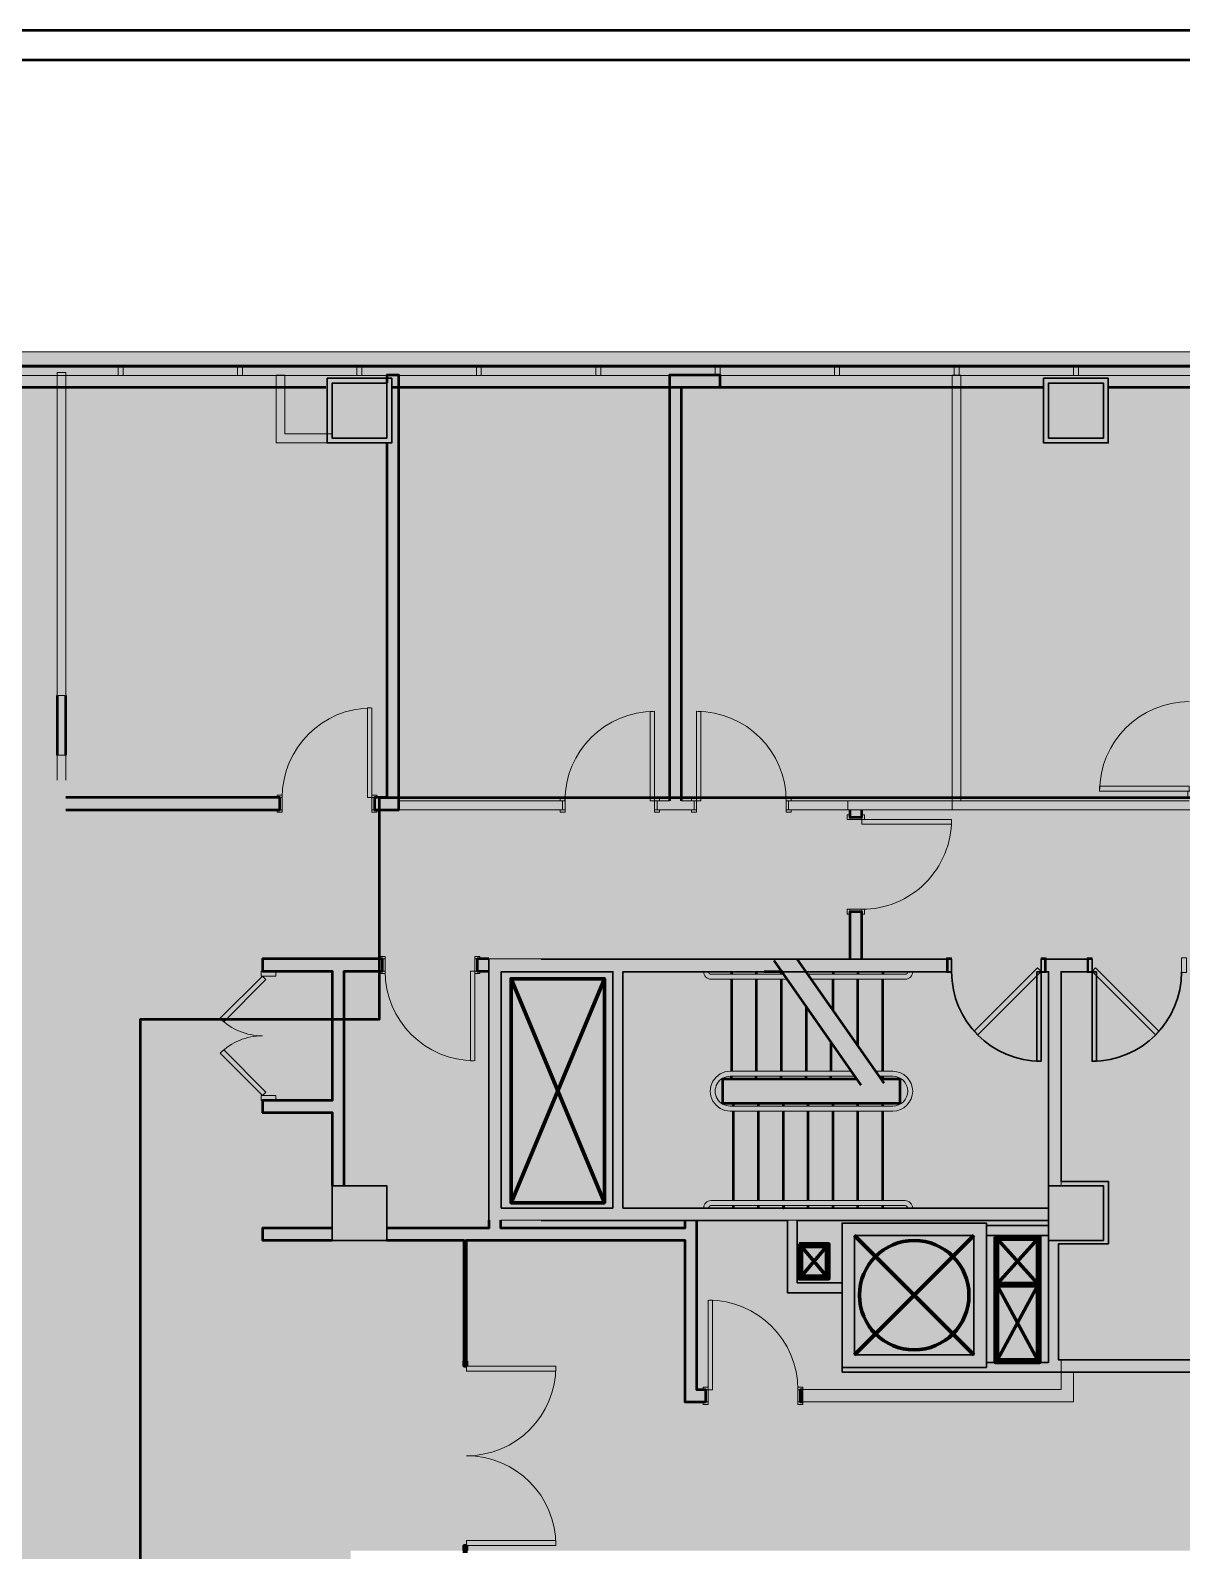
# Model space of a CAD drawing. Header units: inches. Extents: x -285 to 3116, y -17387 to -14851.
# Drawn here: x 386 to 848, y -15462 to -14851 of the extents above; entities that cross this region are included whole.
import ezdxf

# ---------------------------------------------------------------- set-up
doc = ezdxf.new("R2010")
doc.units = ezdxf.units.IN
doc.header["$MEASUREMENT"] = 0
for name, color, linetype, lineweight in [('A-Anno-Note', 130, 'Continuous', 50), ('A-COLS', 250, 'Continuous', 30), ('A-DETL-GENF', 92, 'Continuous', 9), ('A-DETL-THIN', 151, 'Continuous', 9), ('A-DOOR', 31, 'Continuous', 13), ('A-DOOR-FRAM', 250, 'Continuous', 30), ('A-FLOR-HRAL', 10, 'Continuous', 20), ('A-FLOR-STRS', 130, 'Continuous', 50), ('A-Hvac', 90, 'Continuous', 70), ('A-WALL', 113, 'Continuous', 13), ('A-WALL-PRHT', 130, 'Continuous', 50), ('Chevy Chase Pavilion_9th - 900 _ 910_dwg', 8, 'Continuous', 9), ('I-WALL', 2, 'Continuous', 13)]:
    doc.layers.add(name, color=color, linetype=linetype, lineweight=lineweight)

# ---------------------------------------------------------------- blocks, each defined once
blk = doc.blocks.new('Chevy Chase Pavilion_9th - 900 _ 910_dwg_ST - TYPE A - SINGLE FLUSH - 36_ x 84_-514202-FLOOR PLAN - LEVEL 9-5113140-FIRST FLOOR RCP')
at = {"layer": 'A-DOOR', "color": 253, "lineweight": 20, "flags": 128}
blk.add_lwpolyline([(17.49, -38.44), (16.25, -38.44), (16.25, -2.44), (18, -2.44), (18, -38.48)], dxfattribs=at)
at = {"layer": 'A-DOOR', "color": 9, "lineweight": 9}
blk.add_arc((18, -2.44), 36.04, 180, 270, dxfattribs=at)
at = {"layer": 'A-DOOR-FRAM', "color": 253, "lineweight": 20, "flags": 128}
for points in [[(-18, 3.44), (-18, 2.44), (-20, 2.44), (-20, 3.44)], [(-19, -2.44), (-19, 2.44), (-18, 2.44), (-18, -2.44)], [(20, 3.44), (20, 2.44), (18, 2.44), (18, 3.44)], [(18, -2.44), (18, 2.44), (19, 2.44), (19, -2.44)], [(-20, -3.44), (-20, -2.44), (-18, -2.44), (-18, -3.44)], [(18, -3.44), (18, -2.44), (20, -2.44), (20, -3.44)]]:
    blk.add_lwpolyline(points, close=True, dxfattribs=at)
blk = doc.blocks.new('Chevy Chase Pavilion_9th - 900 _ 910_dwg_08 - DOOR - SINGLE - EXSTING - FLUSH - 36x84-493618-FLOOR PLAN - LEVEL 9-5113143-FIRST FLOOR RCP')
at = {"layer": 'A-DOOR', "color": 253, "lineweight": 20, "flags": 128}
blk.add_lwpolyline([(20.28, -1.21), (18.86, 0.21), (-6.59, -25.25), (-5.18, -26.66)], close=True, dxfattribs=at)
at = {"layer": 'A-DOOR', "color": 53}
blk.add_arc((20.28, -1.21), 36, 180, 225, dxfattribs=at)
at = {"layer": 'A-DOOR-FRAM', "color": 253, "lineweight": 20, "flags": 128}
for points in [[(-17.72, -1.71), (-17.72, 4.29), (-15.72, 4.29), (-15.72, -1.71), (-17.72, -1.71), (-17.72, 4.29), (-15.72, 4.29), (-15.72, -1.71)], [(22.28, 4.29), (20.28, 4.29), (20.28, -1.71), (20.28, 4.29), (22.28, 4.29), (22.28, -1.71), (20.28, -1.71), (22.28, -1.71)]]:
    blk.add_lwpolyline(points, close=True, dxfattribs=at)
blk = doc.blocks.new('Chevy Chase Pavilion_9th - 900 _ 910_dwg_08 - DOOR - SINGLE - EXSTING - FLUSH - 36x84-493656-FLOOR PLAN - LEVEL 9-5113144-FIRST FLOOR RCP')
at = {"layer": 'A-DOOR', "color": 253, "lineweight": 20, "flags": 128}
blk.add_lwpolyline([(20.28, 1.21), (18.86, -0.21), (-6.59, 25.25), (-5.18, 26.66)], close=True, dxfattribs=at)
at = {"layer": 'A-DOOR', "color": 53}
blk.add_arc((20.28, 1.21), 36, 135, 180, dxfattribs=at)
at = {"layer": 'A-DOOR-FRAM', "color": 253, "lineweight": 20, "flags": 128}
for points in [[(-15.72, 1.71), (-17.72, 1.71), (-17.72, -4.29), (-15.72, -4.29)], [(-17.72, -4.29), (-15.72, -4.29), (-15.72, 1.71), (-17.72, 1.71)], [(20.28, -4.29), (20.28, 1.71), (22.28, 1.71), (22.28, -4.29), (22.28, 1.71), (20.28, 1.71), (20.28, -4.29), (22.28, -4.29)]]:
    blk.add_lwpolyline(points, close=True, dxfattribs=at)
blk = doc.blocks.new('Chevy Chase Pavilion_9th - 900 _ 910_dwg_ST - TYPE A - SINGLE FLUSH - 36_ x 84_-545716-FLOOR PLAN - LEVEL 9-5113147-FIRST FLOOR RCP')
at = {"layer": 'A-DOOR', "color": 253, "lineweight": 20, "flags": 128}
blk.add_lwpolyline([(17.49, 37.75), (16.25, 37.75), (16.25, 1.75), (18, 1.75), (18, 37.79)], dxfattribs=at)
at = {"layer": 'A-DOOR', "color": 9, "lineweight": 9}
blk.add_arc((18, 1.75), 36.04, 90, 180, dxfattribs=at)
at = {"layer": 'A-DOOR-FRAM', "color": 253, "lineweight": 20, "flags": 128}
for points in [[(-18, 2.75), (-20, 2.75), (-20, 1.75), (-18, 1.75)], [(-18, 1.75), (-19, 1.75), (-19, -1.75), (-18, -1.75)], [(20, 2.75), (18, 2.75), (18, 1.75), (20, 1.75)], [(19, 1.75), (18, 1.75), (18, -1.75), (19, -1.75)], [(-20, -2.75), (-18, -2.75), (-18, -1.75), (-20, -1.75)], [(18, -2.75), (20, -2.75), (20, -1.75), (18, -1.75)]]:
    blk.add_lwpolyline(points, close=True, dxfattribs=at)
blk = doc.blocks.new('Chevy Chase Pavilion_9th - 900 _ 910_dwg_ST - TYPE A - SINGLE FLUSH - 36_ x 84_-514003-FLOOR PLAN - LEVEL 9-5113148-FIRST FLOOR RCP')
at = {"layer": 'A-DOOR', "color": 253, "lineweight": 20, "flags": 128}
blk.add_lwpolyline([(17.49, -37.75), (16.25, -37.75), (16.25, -1.75), (18, -1.75), (18, -37.79)], dxfattribs=at)
at = {"layer": 'A-DOOR', "color": 9, "lineweight": 9}
blk.add_arc((18, -1.75), 36.04, 180, 270, dxfattribs=at)
at = {"layer": 'A-DOOR-FRAM', "color": 253, "lineweight": 20, "flags": 128}
for points in [[(-18, 2.75), (-18, 1.75), (-20, 1.75), (-20, 2.75)], [(-19, -1.75), (-19, 1.75), (-18, 1.75), (-18, -1.75)], [(20, 2.75), (20, 1.75), (18, 1.75), (18, 2.75)], [(18, -1.75), (18, 1.75), (19, 1.75), (19, -1.75)], [(-20, -2.75), (-20, -1.75), (-18, -1.75), (-18, -2.75)], [(18, -2.75), (18, -1.75), (20, -1.75), (20, -2.75)]]:
    blk.add_lwpolyline(points, close=True, dxfattribs=at)
blk = doc.blocks.new('Chevy Chase Pavilion_9th - 900 _ 910_dwg_ST - TYPE A - SINGLE FLUSH - 36_ x 84_-512701-FLOOR PLAN - LEVEL 9-5113142-FIRST FLOOR RCP')
at = {"layer": 'A-DOOR', "color": 253, "lineweight": 20, "flags": 128}
blk.add_lwpolyline([(17.49, 38.44), (16.25, 38.44), (16.25, 2.44), (18, 2.44), (18, 38.48)], dxfattribs=at)
at = {"layer": 'A-DOOR', "color": 9, "lineweight": 9}
blk.add_arc((18, 2.44), 36.04, 90, 180, dxfattribs=at)
at = {"layer": 'A-DOOR-FRAM', "color": 253, "lineweight": 20, "flags": 128}
for points in [[(-18, 3.44), (-20, 3.44), (-20, 2.44), (-18, 2.44)], [(-18, 2.44), (-19, 2.44), (-19, -2.44), (-18, -2.44)], [(20, 3.44), (18, 3.44), (18, 2.44), (20, 2.44)], [(19, 2.44), (18, 2.44), (18, -2.44), (19, -2.44)], [(-20, -3.44), (-18, -3.44), (-18, -2.44), (-20, -2.44)], [(18, -3.44), (20, -3.44), (20, -2.44), (18, -2.44)]]:
    blk.add_lwpolyline(points, close=True, dxfattribs=at)
blk = doc.blocks.new('Chevy Chase Pavilion_9th - 900 _ 910_dwg_08 - DOOR - DOUBLE - EXISTING - FLUSH - 48x84-516940-FLOOR PLAN - LEVEL 9-5113149-FIRST FLOOR RCP')
at = {"layer": 'A-DOOR', "color": 253, "lineweight": 20, "flags": 128}
for points in [[(-21.72, 1.15), (-20.31, -0.27), (-3.34, 16.7), (-4.75, 18.12)], [(26.28, 1.15), (24.86, -0.27), (7.89, 16.7), (9.31, 18.12)]]:
    blk.add_lwpolyline(points, close=True, dxfattribs=at)
at = {"layer": 'A-DOOR', "color": 9, "lineweight": 9}
for centre, start, end in [((-21.72, 1.15), 360, 45), ((26.28, 1.15), 135, 180)]:
    blk.add_arc(centre, 24, start, end, dxfattribs=at)
at = {"layer": 'A-DOOR-FRAM', "color": 253, "lineweight": 20, "flags": 128}
for points in [[(-21.72, 1.65), (-23.72, 1.65), (-23.72, -4.23), (-21.72, -4.23)], [(-23.72, -4.23), (-21.72, -4.23), (-21.72, 1.65), (-23.72, 1.65)], [(26.28, -4.23), (26.28, 1.65), (28.28, 1.65), (28.28, -4.23), (28.28, 1.65), (26.28, 1.65), (26.28, -4.23), (28.28, -4.23)]]:
    blk.add_lwpolyline(points, close=True, dxfattribs=at)
blk = doc.blocks.new('Chevy Chase Pavilion_9th - 900 _ 910_dwg_08 - DOOR - SINGLE - CONCEALED FRAME - FULL GLASS - 36x84-536247-FLOOR PLAN - LEVEL 9-5113151-FIRST FLOOR RCP')
at = {"layer": 'A-DOOR', "color": 253, "lineweight": 20, "flags": 128}
blk.add_lwpolyline([(20.28, -0.79), (18.28, -0.79), (18.28, 35.21), (20.28, 35.21)], close=True, dxfattribs=at)
at = {"layer": 'A-DOOR', "color": 9, "lineweight": 9}
blk.add_arc((20.28, -0.79), 36, 90, 180, dxfattribs=at)
at = {"layer": 'A-DOOR-FRAM', "color": 253, "lineweight": 20, "flags": 128}
blk.add_lwpolyline([(22.28, -0.29), (20.28, -0.29), (20.28, -2.29), (22.28, -2.29)], dxfattribs=at)
blk = doc.blocks.new('Chevy Chase Pavilion_9th - 900 _ 910_dwg_08 - DOOR - SINGLE - CONCEALED FRAME - FULL GLASS - 36x84-536328-FLOOR PLAN - LEVEL 9-5113152-FIRST FLOOR RCP')
at = {"layer": 'A-DOOR', "color": 253, "lineweight": 20, "flags": 128}
blk.add_lwpolyline([(20.28, 0.79), (18.28, 0.79), (18.28, -35.21), (20.28, -35.21)], close=True, dxfattribs=at)
at = {"layer": 'A-DOOR', "color": 9, "lineweight": 9}
blk.add_arc((20.28, 0.79), 36, 180, 270, dxfattribs=at)
at = {"layer": 'A-DOOR-FRAM', "color": 253, "lineweight": 20, "flags": 128}
blk.add_lwpolyline([(22.28, 0.29), (20.28, 0.29), (20.28, 2.29), (22.28, 2.29)], dxfattribs=at)
blk = doc.blocks.new('Chevy Chase Pavilion_9th - 900 _ 910_dwg_08 - DOOR - SINGLE - CONCEALED FRAME - FULL GLASS - 36x84-544326-FLOOR PLAN - LEVEL 9-5113154-FIRST FLOOR RCP')
at = {"layer": 'A-DOOR', "color": 253, "lineweight": 20, "flags": 128}
blk.add_lwpolyline([(20.28, -0.46), (18.28, -0.46), (18.28, -36.46), (20.28, -36.46)], close=True, dxfattribs=at)
at = {"layer": 'A-DOOR', "color": 9, "lineweight": 9}
blk.add_arc((20.28, -0.46), 36, 180, 270, dxfattribs=at)
at = {"layer": 'A-DOOR-FRAM', "color": 253, "lineweight": 20, "flags": 128}
blk.add_lwpolyline([(22.28, -0.96), (20.28, -0.96), (20.28, 3.54), (22.28, 3.54)], dxfattribs=at)
blk = doc.blocks.new('Chevy Chase Pavilion_9th - 900 _ 910_dwg-4821032-FIRST FLOOR RCP')
at = {"layer": 'A-Anno-Note', "color": 213, "flags": 128}
for points in [[(3037.03, 3409.57), (2982.87, 3543.57), (853.37, 3543.57), (853.37, 3409.07)], [(3024.26, 3409.15), (2974.78, 3531.57), (865.37, 3531.57), (865.37, 3408.48)], [(1157.76, 2927.22), (1073.26, 2927.22), (1073.26, 3146.22), (1169.26, 3146.22), (1169.26, 3235.22), (1851.26, 3235.22), (1851.26, 3009.22), (2025.26, 3009.22), (2025.26, 3408.48), (853.97, 3408.48), (853.97, 3363.88), (566.89, 3363.88), (566.89, 2982.22), (360.62, 2982.22), (360.62, 2615.49), (368.87, 2615.49), (368.87, 2276.89), (671.24, 2399.06), (675.46, 2388.62), (1178.49, 2591.87), (1178.46, 2591.93)]]:
    blk.add_lwpolyline(points, dxfattribs=at)
at = {"layer": 'A-COLS', "color": 133, "flags": 128}
for points in [[(1150.26, 3401.74), (1172.26, 3401.74), (1172.26, 3379.74), (1150.26, 3379.74)], [(1438.26, 3401.74), (1460.26, 3401.74), (1460.26, 3379.74), (1438.26, 3379.74)], [(1150.26, 3079.22), (1172.26, 3079.22), (1172.26, 3057.22), (1150.26, 3057.22)], [(1438.26, 3079.22), (1460.26, 3079.22), (1460.26, 3057.22), (1438.26, 3057.22)]]:
    blk.add_lwpolyline(points, close=True, dxfattribs=at)
at = {"layer": 'A-COLS', "color": 253, "lineweight": 20, "flags": 128}
blk.add_lwpolyline([(1460.25, 3379.86), (1460.25, 3401.86), (1438.25, 3401.86), (1438.25, 3379.86)], close=True, dxfattribs=at)
at = {"layer": 'A-DOOR', "color": 133, "lineweight": 30, "flags": 128}
for points in [[(1399.25, 3170.22), (1397.75, 3170.22), (1397.75, 3165.22), (1399.25, 3165.22)], [(1433.5, 3165.22), (1433.5, 3129.22), (1435.25, 3129.22), (1435.25, 3165.22)], [(1436.75, 3170.22), (1435.25, 3170.22), (1435.25, 3165.22), (1436.75, 3165.22)], [(1454.22, 3170.22), (1455.72, 3170.22), (1455.72, 3165.22), (1454.22, 3165.22)], [(1457.47, 3165.22), (1457.47, 3129.22), (1455.72, 3129.22), (1455.72, 3165.22)]]:
    blk.add_lwpolyline(points, close=True, dxfattribs=at)
at = {"layer": 'A-DOOR', "color": 133, "lineweight": 30}
for centre, start, end in [((1435.25, 3165.22), 180, 270), ((1455.72, 3165.22), 270, 359.99997)]:
    blk.add_arc(centre, 36, start, end, dxfattribs=at)
at = {"layer": 'A-FLOR-HRAL', "color": 253}
for p, q in [((1310.25, 3125.22), (1359.04, 3125.22)), ((1360.44, 3123.22), (1310.25, 3123.22)), ((1368.81, 3125.22), (1375.64, 3125.22)), ((1375.64, 3123.22), (1370.21, 3123.22)), ((1310.25, 3111.22), (1375.64, 3111.22)), ((1310.25, 3109.22), (1375.64, 3109.22))]:
    blk.add_line(p, q, dxfattribs=at)
at = {"layer": 'A-FLOR-HRAL', "color": 253, "flags": 128}
for points in [[(1977.33, 1191.47), (2745.95, 1502.02), (2878.33, 1413.14), (3708.38, 1748.49), (3037.23, 3409.07), (853.34, 3409.07), (853.34, 3364.22), (857.22, 3364.22), (857.22, 3360.63), (853.34, 3360.63), (853.34, 3364.22), (360.27, 3364.22), (363.63, 3364.22), (363.63, 3360.63), (360.27, 3360.63), (360.27, 3364.22)], [(3356.42, 2610.34), (3035.28, 3404.93), (3034.28, 3404.93), (3034.28, 3409.07), (3037.23, 3409.07), (3038.77, 3405.26), (3035.65, 3404), (3035.28, 3404.93), (857.21, 3404.93), (857.21, 3360.86)], [(1333.58, 3162.22), (1303.07, 3162.22), (1302.47, 3162.22)], [(1302.56, 3164.22), (1303.07, 3164.22), (1332.18, 3164.22)], [(1341.5, 3164.22), (1380.13, 3164.22), (1380.64, 3164.22)], [(1342.9, 3162.22), (1380.13, 3162.22), (1380.73, 3162.22)], [(1302.47, 3073.22), (1303.07, 3073.22), (1380.65, 3073.22), (1380.05, 3073.22)], [(1302.56, 3071.22), (1303.07, 3071.22), (1380.56, 3071.22), (1380.05, 3071.22)]]:
    blk.add_lwpolyline(points, dxfattribs=at)
for points in [[(1064.25, 3409.07), (1066.25, 3409.07), (1066.25, 3404.93), (1064.25, 3404.93)], [(1112.25, 3409.07), (1114.25, 3409.07), (1114.25, 3404.93), (1112.25, 3404.93)], [(1160.25, 3409.07), (1162.25, 3409.07), (1162.25, 3404.93), (1160.25, 3404.93)], [(1208.25, 3409.07), (1210.25, 3409.07), (1210.25, 3404.93), (1208.25, 3404.93)], [(1256.25, 3409.07), (1258.25, 3409.07), (1258.25, 3404.93), (1256.25, 3404.93)], [(1304.25, 3409.07), (1306.25, 3409.07), (1306.25, 3404.93), (1304.25, 3404.93)], [(1352.25, 3409.07), (1354.25, 3409.07), (1354.25, 3404.93), (1352.25, 3404.93)], [(1400.25, 3409.07), (1402.25, 3409.07), (1402.25, 3404.93), (1400.25, 3404.93)], [(1448.25, 3409.07), (1450.25, 3409.07), (1450.25, 3404.93), (1448.25, 3404.93)]]:
    blk.add_lwpolyline(points, close=True, dxfattribs=at)
at = {"layer": 'A-FLOR-HRAL', "color": 253}
for centre, radius, start, end in [((1302.56, 3165.22), 3, 179.99809, 269.99808), ((1302.56, 3165.22), 1, 179.99809, 269.99808), ((1380.64, 3165.22), 3, 270.00191, 0.00191), ((1380.64, 3165.22), 1, 270.00191, 0.00191), ((1310.25, 3117.22), 8, 89.99999, 270), ((1310.25, 3117.22), 6, 89.99999, 270), ((1375.64, 3117.22), 8, 270, 90), ((1375.64, 3117.22), 6, 270, 90), ((1302.56, 3070.22), 3, 90.00191, 180.00191), ((1302.56, 3070.22), 1, 90.00191, 180.00191), ((1380.56, 3070.22), 3, 359.99809, 89.99809), ((1380.56, 3070.22), 1, 359.99809, 89.99809)]:
    blk.add_arc(centre, radius, start, end, dxfattribs=at)
at = {"layer": 'A-FLOR-STRS', "color": 213}
for p, q in [((1310.75, 3165.22), (1310.75, 3164.22)), ((1320.75, 3165.22), (1320.75, 3164.22)), ((1331.48, 3165.22), (1323.87, 3165.22)), ((1362.93, 3119.67), (1327.9, 3169.71)), ((1330.75, 3165.22), (1330.75, 3164.22)), ((1372.15, 3120.46), (1337.38, 3170.11)), ((1351.64, 3165.22), (1351.64, 3164.22)), ((1361.64, 3165.22), (1361.64, 3164.22)), ((1371.64, 3165.22), (1371.64, 3164.22)), ((1310.75, 3162.22), (1310.75, 3125.22)), ((1320.75, 3162.22), (1320.75, 3125.22)), ((1330.75, 3162.22), (1330.75, 3125.22)), ((1351.64, 3149.74), (1351.64, 3162.22)), ((1361.64, 3135.46), (1361.64, 3162.22)), ((1371.64, 3125.22), (1371.64, 3162.22)), ((1340.75, 3151.35), (1340.75, 3125.22)), ((1350.75, 3137.07), (1350.75, 3125.22)), ((1310.75, 3122.22), (1310.75, 3123.22)), ((1320.75, 3122.22), (1320.75, 3123.22)), ((1330.75, 3122.22), (1330.75, 3123.22)), ((1340.75, 3122.22), (1340.75, 3123.22)), ((1350.75, 3122.22), (1350.75, 3123.22)), ((1371.64, 3122.22), (1371.64, 3123.22)), ((1311.64, 3111.22), (1311.64, 3112.22)), ((1321.64, 3111.22), (1321.64, 3112.22)), ((1331.64, 3111.22), (1331.64, 3112.22)), ((1341.64, 3111.22), (1341.64, 3112.22)), ((1351.64, 3111.22), (1351.64, 3112.22)), ((1361.64, 3111.22), (1361.64, 3112.22)), ((1371.64, 3111.22), (1371.64, 3112.22)), ((1311.64, 3073.22), (1311.64, 3109.22)), ((1321.64, 3073.22), (1321.64, 3109.22)), ((1331.64, 3073.22), (1331.64, 3109.22)), ((1341.64, 3073.22), (1341.64, 3109.22)), ((1351.64, 3073.22), (1351.64, 3109.22)), ((1361.64, 3073.22), (1361.64, 3109.22)), ((1371.64, 3073.22), (1371.64, 3109.22)), ((1311.64, 3070.22), (1311.64, 3071.22)), ((1321.64, 3070.22), (1321.64, 3071.22)), ((1341.64, 3070.22), (1341.64, 3071.22)), ((1351.64, 3070.22), (1351.64, 3071.22)), ((1361.64, 3070.22), (1361.64, 3071.22)), ((1371.64, 3070.22), (1371.64, 3071.22))]:
    blk.add_line(p, q, dxfattribs=at)
at = {"layer": 'A-FLOR-STRS', "color": 213, "flags": 128}
blk.add_lwpolyline([(1370.91, 3122.22), (1378.52, 3122.22), (1378.52, 3112.22), (1307.38, 3112.22), (1307.38, 3122.22), (1361.14, 3122.22)], dxfattribs=at)
blk.add_lwpolyline([(1331.64, 3071.22), (1331.64, 3070.22)], close=True, dxfattribs=at)
at = {"layer": 'A-Hvac', "color": 43}
for p, q in [((1222.19, 3072.39), (1259.75, 3162.39)), ((1360.25, 3059.22), (1408.25, 3011.22)), ((1360.25, 3011.22), (1408.25, 3059.22)), ((1338.95, 3042.81), (1348.95, 3054.81)), ((1417.75, 3038.92), (1433.75, 3009.22))]:
    blk.add_line(p, q, dxfattribs=at)
at = {"layer": 'A-Hvac', "color": 43, "flags": 128}
for points in [[(1222.19, 3162.39), (1259.75, 3162.39), (1259.75, 3072.39), (1222.19, 3072.39), (1222.19, 3162.39), (1259.75, 3072.39)], [(1417.75, 3039.91), (1433.75, 3057.74), (1417.75, 3057.74), (1417.75, 3039.91), (1433.75, 3039.91), (1433.75, 3057.74)], [(1417.75, 3057.74), (1417.75, 3009.22), (1433.75, 3009.22), (1433.75, 3057.74), (1417.75, 3057.74), (1433.75, 3039.91)], [(1338.95, 3054.81), (1348.95, 3054.81), (1348.95, 3042.81), (1338.95, 3042.81), (1338.95, 3054.81), (1348.95, 3042.81), (1348.95, 3054.81), (1338.95, 3054.81), (1338.95, 3042.81), (1348.95, 3042.81)], [(1433.75, 3038.92), (1417.75, 3038.92), (1417.75, 3009.22), (1433.75, 3009.22), (1433.75, 3038.92), (1417.75, 3009.22)]]:
    blk.add_lwpolyline(points, dxfattribs=at)
for points in [[(1337.95, 3055.81), (1337.95, 3041.81), (1349.95, 3041.81), (1349.95, 3055.81)], [(1416.75, 3058.72), (1434.75, 3058.72), (1434.75, 3008.22), (1416.75, 3008.22)]]:
    blk.add_lwpolyline(points, close=True, dxfattribs=at)
at = {"layer": 'A-Hvac', "color": 43}
blk.add_circle((1384.25, 3035.22), 22, dxfattribs=at)
at = {"layer": 'A-WALL', "color": 133, "lineweight": 30}
for p, q in [((1018.25, 3408.48), (1064.25, 3408.48)), ((1066.25, 3408.48), (1112.25, 3408.48)), ((1114.25, 3408.48), (1160.25, 3408.48)), ((1162.25, 3408.48), (1208.25, 3408.48)), ((1210.25, 3408.48), (1256.25, 3408.48)), ((1258.25, 3408.48), (1304.25, 3408.48)), ((1306.25, 3408.48), (1352.25, 3408.48)), ((1354.25, 3408.48), (1400.25, 3408.48)), ((1402.25, 3408.48), (1448.25, 3408.48)), ((1450.25, 3408.48), (1496.25, 3408.48)), ((1213.25, 3165.47), (1213.25, 3170.35)), ((1213.25, 3170.22), (1213.25, 3065.22)), ((1399.25, 3170.22), (1234.25, 3170.22)), ((1454.22, 3170.22), (1436.25, 3170.22)), ((1438.25, 3063.22), (1413.25, 3063.22)), ((1204.25, 3057.35), (1203.25, 3057.35)), ((1438.25, 3059.22), (1413.25, 3059.22))]:
    blk.add_line(p, q, dxfattribs=at)
at = {"layer": 'A-WALL', "color": 53}
for p, q in [((1399.5, 3233.85), (1357.51, 3233.85)), ((1363.21, 3230.35), (1399.5, 3230.35)), ((1443.25, 3079.35), (1438.25, 3079.35)), ((1438.25, 3070.35), (1438.25, 3065.35))]:
    blk.add_line(p, q, dxfattribs=at)
at = {"layer": 'A-WALL', "color": 253, "lineweight": 20}
for p, q in [((1150.25, 3079.35), (1150.25, 3062.22)), ((1438.25, 3079.35), (1438.25, 3070.35)), ((1150.25, 3057.35), (1172.25, 3057.35))]:
    blk.add_line(p, q, dxfattribs=at)
at = {"layer": 'A-WALL', "color": 133, "lineweight": 30, "flags": 128}
for points in [[(1148.25, 3403.74), (1174.25, 3403.74), (1174.25, 3377.74), (1148.25, 3377.74)], [(1436.25, 3403.74), (1462.25, 3403.74), (1462.25, 3377.74), (1436.25, 3377.74)], [(1263.17, 3070.22), (1218.25, 3070.22), (1218.25, 3165.22), (1263.17, 3165.22)], [(1408.25, 3059.22), (1408.25, 3011.22), (1360.25, 3011.22), (1360.25, 3059.22)]]:
    blk.add_lwpolyline(points, close=True, dxfattribs=at)
at = {"layer": 'A-WALL', "color": 253, "lineweight": 20, "flags": 128}
for points in [[(1172.25, 3401.86), (1150.25, 3401.86), (1150.25, 3381.36)], [(1172.25, 3062.22), (1172.25, 3079.35), (1155.13, 3079.35)], [(1438.25, 3065.35), (1438.25, 3057.35), (1460.25, 3057.35), (1460.25, 3079.35), (1443.25, 3079.35)]]:
    blk.add_lwpolyline(points, dxfattribs=at)
at = {"layer": 'A-WALL', "color": 133, "lineweight": 30, "flags": 128}
for points in [[(1399.25, 3165.22), (1267.17, 3165.22), (1267.17, 3070.22), (1438.25, 3070.22), (1438.25, 3165.22), (1436.25, 3165.22)], [(1772.05, 3170.22), (1786.25, 3170.22), (1786.25, 3004.22), (1355.26, 3004.22)], [(1772.05, 3165.22), (1781.25, 3165.22), (1781.25, 3009.22), (1442.25, 3009.22), (1442.25, 3055.88), (1462.28, 3055.88), (1462.28, 3080.88), (1443.25, 3080.88), (1443.25, 3165.22), (1454.22, 3165.22), (1455.91, 3165.22)], [(1355.25, 3036.22), (1333.25, 3036.22), (1333.25, 3065.22), (1234.25, 3065.22)], [(1355.25, 3040.22), (1337.25, 3040.22), (1337.25, 3065.22), (1438.25, 3065.22)], [(1355.25, 3004.22), (1355.25, 3064.22), (1413.25, 3064.22), (1413.25, 3006.22), (1355.25, 3006.22)], [(1438.25, 3057.22), (1438.25, 3008.22), (1413.25, 3008.22)]]:
    blk.add_lwpolyline(points, dxfattribs=at)
at = {"layer": 'A-WALL', "color": 213, "lineweight": 50, "flags": 128}
for points in [[(1203.25, 3057.35), (1203.25, 3006.66), (1204.25, 3006.66), (1204.25, 3057.35)], [(1204.25, 2931.66), (1204.25, 2934.66), (1203.25, 2934.66), (1203.25, 2931.66)]]:
    blk.add_lwpolyline(points, dxfattribs=at)
at = {"layer": 'A-WALL-PRHT', "color": 213}
for p, q in [((883.75, 3400.24), (1147.72, 3400.24)), ((1174.25, 3400.24), (1436.25, 3400.24)), ((1462.25, 3400.24), (1706.49, 3400.24))]:
    blk.add_line(p, q, dxfattribs=at)
at = {"layer": 'I-WALL', "color": 213, "lineweight": 50}
for p, q in [((1039.75, 3276.25), (1039.75, 3252.25)), ((1043.25, 3252.25), (1043.25, 3276.25)), ((1172.25, 3057.35), (1203.25, 3057.35))]:
    blk.add_line(p, q, dxfattribs=at)
at = {"layer": 'I-WALL', "color": 53}
for p, q in [((1039.75, 3276.25), (1043.25, 3276.25)), ((1043.25, 3252.25), (1039.75, 3252.25))]:
    blk.add_line(p, q, dxfattribs=at)
at = {"layer": 'I-WALL', "color": 253, "lineweight": 20}
for p, q in [((1039.75, 3252.25), (1039.75, 3242.25)), ((1043.25, 3242.25), (1043.25, 3252.25)), ((1494.75, 3233.85), (1399.5, 3233.85)), ((1358.34, 3170.35), (1213.25, 3170.35)), ((1213.25, 3165.47), (1213.25, 3065.35)), ((1218.13, 3065.35), (1292, 3065.35)), ((1296.88, 3065.35), (1438.25, 3065.35))]:
    blk.add_line(p, q, dxfattribs=at)
at = {"layer": 'I-WALL', "color": 253, "lineweight": 20, "flags": 128}
for points in [[(1043.25, 3276.25), (1043.25, 3406.05), (1039.75, 3406.05), (1039.75, 3276.25)], [(1150.25, 3381.36), (1131.25, 3381.36), (1131.25, 3405.05), (1127.75, 3405.05), (1127.75, 3377.86), (1172.25, 3377.86)], [(1403, 3233.85), (1403, 3405.05), (1399.5, 3405.05), (1399.5, 3230.35), (1559.69, 3230.35), (1559.69, 3233.85), (1498.25, 3233.85)], [(1177.13, 3230.35), (1242.88, 3230.35), (1242.88, 3233.85), (1177.13, 3233.85)], [(1285.88, 3233.85), (1280.88, 3233.85), (1280.88, 3230.35), (1295.75, 3230.35), (1295.75, 3233.85), (1290.75, 3233.85)], [(1357.51, 3230.35), (1357.51, 3233.85), (1333.75, 3233.85), (1333.75, 3230.35), (1363.21, 3230.35)], [(1438.25, 3070.35), (1267.17, 3070.35), (1267.17, 3165.35), (1397.25, 3165.35), (1397.25, 3170.35), (1363.21, 3170.35)], [(1339.25, 2992.35), (1448.25, 2992.35), (1448.25, 3004.35), (1786.25, 3004.35), (1786.25, 3170.35), (1772.55, 3170.35), (1772.55, 3165.35), (1781.25, 3165.35), (1781.25, 3009.35), (1443.25, 3009.35), (1443.25, 2997.35), (1338.44, 2997.35), (1338.44, 2997.22)], [(1443.25, 3079.35), (1443.25, 3165.35), (1453.72, 3165.35), (1453.72, 3170.35), (1437.25, 3170.35), (1437.25, 3165.35), (1438.25, 3165.35), (1438.25, 3079.35)]]:
    blk.add_lwpolyline(points, dxfattribs=at)
at = {"layer": 'I-WALL', "color": 213, "lineweight": 50, "flags": 128}
for points in [[(1172.25, 3377.86), (1172.25, 3235.22), (1167.25, 3235.22), (1167.25, 3230.35), (1177.13, 3230.35), (1177.13, 3405.05), (1172.25, 3405.05), (1172.25, 3401.86)], [(1290.75, 3233.85), (1290.75, 3400.18), (1306.25, 3400.18), (1306.25, 3405.05), (1285.88, 3405.05), (1285.88, 3233.85)], [(1043.25, 3230.35), (1129.25, 3230.35), (1129.25, 3235.22), (1043.25, 3235.22)], [(1358.34, 3230.35), (1358.34, 3227.35), (1363.21, 3227.35), (1363.21, 3230.35)], [(1363.21, 3170.35), (1363.21, 3189.35), (1358.34, 3189.35), (1358.34, 3170.35)], [(1155.13, 3079.35), (1155.13, 3165.47), (1170.59, 3165.47), (1170.59, 3170.35), (1122.25, 3170.35), (1122.25, 3165.47), (1150.25, 3165.47), (1150.25, 3113.47), (1122.25, 3113.47), (1122.25, 3108.6), (1150.25, 3108.6), (1150.25, 3079.35)], [(1213.25, 3170.35), (1208.59, 3170.35), (1208.59, 3165.47), (1213.25, 3165.47)], [(1150.25, 3062.22), (1122.25, 3062.22), (1122.25, 3057.35), (1150.25, 3057.35)], [(1213.25, 3065.35), (1213.25, 3062.22), (1172.25, 3062.22)], [(1204.25, 3057.35), (1292, 3057.35), (1292, 2992.35), (1300.44, 2992.35), (1300.44, 2997.22), (1296.88, 2997.22), (1296.88, 3065.35)], [(1292, 3065.35), (1292, 3062.22), (1218.13, 3062.22), (1218.13, 3065.35)]]:
    blk.add_lwpolyline(points, dxfattribs=at)
at = {"layer": 'I-WALL', "color": 253, "lineweight": 20, "flags": 128}
blk.add_lwpolyline([(1263.17, 3070.35), (1218.25, 3070.35), (1218.25, 3165.35), (1263.17, 3165.35)], close=True, dxfattribs=at)
at = {"layer": 'I-WALL', "color": 213, "lineweight": 50, "flags": 128}
blk.add_lwpolyline([(1339.25, 2997.22), (1338.44, 2997.22), (1338.44, 2992.35), (1339.25, 2992.35)], close=True, dxfattribs=at)
for name, p in [('Chevy Chase Pavilion_9th - 900 _ 910_dwg_ST - TYPE A - SINGLE FLUSH - 36_ x 84_-512701-FLOOR PLAN - LEVEL 9-5113142-FIRST FLOOR RCP', (1148.25, 3232.79)), ('Chevy Chase Pavilion_9th - 900 _ 910_dwg_ST - TYPE A - SINGLE FLUSH - 36_ x 84_-545716-FLOOR PLAN - LEVEL 9-5113147-FIRST FLOOR RCP', (1261.88, 3232.1)), ('Chevy Chase Pavilion_9th - 900 _ 910_dwg_ST - TYPE A - SINGLE FLUSH - 36_ x 84_-514202-FLOOR PLAN - LEVEL 9-5113140-FIRST FLOOR RCP', (1189.59, 3167.91)), ('Chevy Chase Pavilion_9th - 900 _ 910_dwg_08 - DOOR - SINGLE - EXSTING - FLUSH - 36x84-493618-FLOOR PLAN - LEVEL 9-5113143-FIRST FLOOR RCP', (1414.98, 3166.56))]:
    blk.add_blockref(name, p)
for name, p, rotation in [('Chevy Chase Pavilion_9th - 900 _ 910_dwg_ST - TYPE A - SINGLE FLUSH - 36_ x 84_-514003-FLOOR PLAN - LEVEL 9-5113148-FIRST FLOOR RCP', (1314.75, 3232.1), 180), ('Chevy Chase Pavilion_9th - 900 _ 910_dwg_08 - DOOR - SINGLE - CONCEALED FRAME - FULL GLASS - 36x84-544326-FLOOR PLAN - LEVEL 9-5113154-FIRST FLOOR RCP', (1495.21, 3258.06), 269.9999999999999), ('Chevy Chase Pavilion_9th - 900 _ 910_dwg_ST - TYPE A - SINGLE FLUSH - 36_ x 84_-514202-FLOOR PLAN - LEVEL 9-5113140-FIRST FLOOR RCP', (1360.77, 3208.35), 89.99999999999984), ('Chevy Chase Pavilion_9th - 900 _ 910_dwg_08 - DOOR - DOUBLE - EXISTING - FLUSH - 48x84-516940-FLOOR PLAN - LEVEL 9-5113149-FIRST FLOOR RCP', (1123.4, 3137.19), 89.99999999999977), ('Chevy Chase Pavilion_9th - 900 _ 910_dwg_08 - DOOR - SINGLE - EXSTING - FLUSH - 36x84-493656-FLOOR PLAN - LEVEL 9-5113144-FIRST FLOOR RCP', (1475.99, 3166.56), 180), ('Chevy Chase Pavilion_9th - 900 _ 910_dwg_ST - TYPE A - SINGLE FLUSH - 36_ x 84_-514202-FLOOR PLAN - LEVEL 9-5113140-FIRST FLOOR RCP', (1319.44, 2994.79), 180), ('Chevy Chase Pavilion_9th - 900 _ 910_dwg_08 - DOOR - SINGLE - CONCEALED FRAME - FULL GLASS - 36x84-536328-FLOOR PLAN - LEVEL 9-5113152-FIRST FLOOR RCP', (1205.05, 2986.38), 89.9999999999999), ('Chevy Chase Pavilion_9th - 900 _ 910_dwg_08 - DOOR - SINGLE - CONCEALED FRAME - FULL GLASS - 36x84-536247-FLOOR PLAN - LEVEL 9-5113151-FIRST FLOOR RCP', (1205.05, 2954.94), 269.9999999999999)]:
    blk.add_blockref(name, p, dxfattribs=dict(rotation=rotation))

msp = doc.modelspace()

# ---------------------------------------------------------------- hatches: boundary and pattern name
at = {"layer": 'A-DETL-GENF'}
h = msp.add_hatch(color=9, dxfattribs=at)
h.paths.add_polyline_path([(1302.6, -17215.94), (2101.91, -16893.02), (2369.07, -17073.22), (3115.76, -16771.16), (2391.35, -14980.46), (213.35, -14980.46), (213.35, -15030.58), (-284.65, -15030.58), (-284.65, -16143.57), (537.04, -15811.16), (531.92, -15800.18), (523.56, -15803.56), (515.31, -15783.16), (522.61, -15780.21), (514.27, -15762.32), (514.27, -15614.27), (505.02, -15614.27), (505.02, -15592.27), (514.27, -15592.27), (514.27, -15590.77), (505.02, -15590.77), (505.02, -15568.77), (514.27, -15568.77), (514.28, -15462.32), (1432.27, -15462.32), (1458.98, -15483.69), (1462.14, -15478.99), (1480.38, -15491.3), (1476.2, -15497.5), (1563.41, -15567.33), (1764.19, -16064.31), (1747.08, -16071.22), (1783.03, -16160.06), (1782.99, -16160.08), (1783.33, -16160.94), (1811.86, -16160.94), (1811.86, -16164.44), (1782.49, -16164.44), (1608.57, -16234.8), (1607.26, -16231.55), (1636.65, -16219.66), (1575.78, -16069.07), (1551.88, -16010), (1308.53, -16066.99), (1308.52, -16066.94), (1302.6, -16068.38), (1302.6, -16877.94)], flags=0)
h.paths.add_polyline_path([(1504.34, -17130.23), (1444.27, -16981.55), (1444.8, -16981.34), (1444.8, -16929.33), (1448.3, -16929.33), (1448.3, -16979.92), (1536.76, -16944.19), (1538.07, -16947.43), (1448.83, -16983.48), (1507.58, -17128.92)], flags=0)
h.paths.add_polyline_path([(1637.85, -17076.29), (1579.1, -16930.86), (1575.16, -16932.45), (1573.85, -16929.2), (1584.97, -16924.71), (1586.28, -16927.95), (1582.34, -16929.54), (1641.1, -17074.98)], flags=0)
h.paths.add_polyline_path([(1743.46, -17006.56), (1694.11, -16884.39), (1623.37, -16912.97), (1622.06, -16909.72), (1699.98, -16878.24), (1701.3, -16881.49), (1697.35, -16883.08), (1746.71, -17005.25)], flags=0)
h.paths.add_polyline_path([(1905.81, -16968.04), (1847.05, -16822.6), (1738.38, -16866.5), (1737.07, -16863.26), (1973.93, -16767.57), (1975.24, -16770.82), (1850.3, -16821.29), (1909.05, -16966.73)], flags=0)
h.paths.add_polyline_path([(2374.07, -16920.99), (2319.62, -16786.38), (2314.55, -16788.43), (2313.24, -16785.19), (2324.36, -16780.69), (2325.67, -16783.93), (2322.86, -16785.07), (2377.32, -16919.68)], flags=0)
h.paths.add_polyline_path([(2082.9, -16896.48), (2081.11, -16892.06), (2031.38, -16838.73), (2047.73, -16832.12), (2016.27, -16754.24), (2012.33, -16755.83), (2011.01, -16752.59), (2084.73, -16722.81), (2086.04, -16726.05), (2019.51, -16752.93), (2052.29, -16834.06), (2037.42, -16840.07), (2084.11, -16890.14), (2086.15, -16895.17), (2084.11, -16895.99)], flags=0)
h.paths.add_polyline_path([(1448.3, -16889.33), (1444.8, -16889.33), (1444.8, -16885.08), (1305.81, -16885.08), (1305.81, -16881.58), (1444.8, -16881.58), (1444.8, -16877.33), (1448.3, -16877.33), (1448.3, -16885.08)], flags=0)
h.paths.add_polyline_path([(2104.59, -16889.06), (2101.37, -16887.69), (2145.93, -16782.86), (2142.91, -16775.38), (2169.5, -16764.62), (2262.13, -16805.87), (2276.15, -16800.19), (2277.47, -16803.44), (2262.06, -16809.67), (2169.43, -16768.43), (2147.47, -16777.31), (2149.72, -16782.9), (2109.32, -16877.94)], flags=0)
h.paths.add_polyline_path([(1570.71, -16865.49), (1569.4, -16862.24), (1587.02, -16855.13), (1543.58, -16747.6), (1525.96, -16754.71), (1524.65, -16751.47), (1557.1, -16738.36), (1542.06, -16701.19), (1526.07, -16707.65), (1524.76, -16704.41), (1540.75, -16697.94), (1529.44, -16669.99), (1532.69, -16668.68), (1560.35, -16737.05), (1678.97, -16689.12), (1633.71, -16577.22), (1515.1, -16625.2), (1517.69, -16631.6), (1514.44, -16632.91), (1510.54, -16623.27), (1560.99, -16602.86), (1549.81, -16575.21), (1532.89, -16582.05), (1531.58, -16578.81), (1548.49, -16571.96), (1547.65, -16569.88), (1550.89, -16568.57), (1564.24, -16601.55), (1664.48, -16560.99), (1634.51, -16486.82), (1534.24, -16527.39), (1535.89, -16531.49), (1532.65, -16532.8), (1516.27, -16492.31), (1519.52, -16491), (1532.92, -16524.14), (1658.22, -16473.45), (1631.82, -16408.19), (1551.13, -16440.83), (1540.05, -16413.43), (1543.75, -16411.94), (1545.06, -16415.18), (1544.6, -16415.36), (1553.06, -16436.27), (1574.84, -16427.47), (1566.39, -16406.56), (1565.45, -16406.94), (1564.14, -16403.7), (1568.33, -16402.01), (1578.08, -16426.15), (1630.51, -16404.95), (1620.75, -16380.83), (1654.13, -16367.34), (1650.38, -16358.07), (1698.36, -16338.67), (1699.67, -16341.91), (1693.87, -16344.25), (1710.58, -16385.61), (1707.34, -16386.92), (1690.63, -16345.56), (1654.94, -16360), (1668.42, -16393.38), (1635.06, -16406.88), (1661.47, -16472.14), (1730.48, -16444.22), (1722.32, -16424.01), (1725.56, -16422.7), (1735.04, -16446.15), (1637.76, -16485.51), (1667.73, -16559.68), (1766.92, -16519.55), (1769.82, -16526.74), (1766.58, -16528.05), (1764.98, -16524.11), (1636.95, -16575.91), (1682.22, -16687.81), (1739.72, -16664.58), (1733.7, -16649.67), (1789.25, -16627.2), (1773.89, -16589.18), (1788.83, -16583.14), (1781.56, -16565.14), (1784.8, -16563.83), (1793.39, -16585.08), (1778.45, -16591.11), (1843.28, -16751.6), (1858.69, -16745.37), (1860, -16748.62), (1768.44, -16785.61), (1767.13, -16782.36), (1840.04, -16752.91), (1805.79, -16668.13), (1794.35, -16684.47), (1759.77, -16660.26), (1683.53, -16691.05), (1727.02, -16798.57), (1730.05, -16797.35), (1731.36, -16800.59), (1720.79, -16804.86), (1719.48, -16801.61), (1723.78, -16799.88), (1680.29, -16692.37), (1546.82, -16746.29), (1590.26, -16853.82), (1682.39, -16816.6), (1683.7, -16819.84), (1587.02, -16858.9)], flags=0)
h.paths.add_polyline_path([(2497.7, -16841.28), (2453.57, -16732.19), (2362.75, -16768.93), (2361.44, -16765.69), (2546.78, -16690.71), (2548.09, -16693.96), (2456.81, -16730.88), (2500.94, -16839.97)], flags=0)
h.paths.add_polyline_path([(1448.3, -16837.33), (1444.8, -16837.33), (1444.8, -16777.08), (1305.8, -16777.08), (1305.8, -16773.58), (1444.8, -16773.58), (1444.8, -16713.33), (1448.3, -16713.33), (1448.3, -16781.12)], flags=0)
h.paths.add_polyline_path([(2641.13, -16813.36), (2586.53, -16678.41), (2585.17, -16678.96), (2583.86, -16675.71), (2591.27, -16672.71), (2592.59, -16675.96), (2589.78, -16677.09), (2644.37, -16812.05)], flags=0)
h.paths.add_polyline_path([(2285.08, -16750.5), (2193.11, -16709.55), (2160.02, -16627.64), (2157.18, -16628.79), (2155.87, -16625.54), (2158.71, -16624.4), (2157.69, -16621.88), (2156.99, -16622.16), (2119.48, -16529.32), (2058.16, -16554.1), (2055.07, -16546.45), (1996.3, -16570.19), (2037.96, -16673.18), (2118.78, -16640.53), (2120.09, -16643.77), (1959.26, -16708.75), (1957.94, -16705.51), (2034.72, -16674.49), (1993.05, -16571.51), (1873.52, -16619.8), (1915.18, -16722.78), (1920.86, -16720.49), (1922.17, -16723.73), (1913.24, -16727.34), (1867.36, -16613.93), (1870.61, -16612.61), (1872.2, -16616.56), (2027.91, -16553.65), (1980.04, -16435.18), (1841.93, -16490.98), (1858.91, -16532.95), (1841.27, -16540.09), (1855.61, -16575.53), (1852.36, -16576.85), (1836.71, -16538.16), (1854.35, -16531.02), (1838.68, -16492.29), (1821.12, -16499.38), (1774.49, -16383.95), (1797.67, -16374.58), (1789.14, -16353.49), (1792.39, -16352.18), (1802.22, -16376.52), (1779.04, -16385.88), (1823.06, -16494.83), (1978.73, -16431.93), (1908.31, -16257.62), (1775.81, -16311.15), (1777.41, -16315.09), (1774.16, -16316.4), (1772.57, -16312.46), (1733.05, -16328.43), (1731.74, -16325.18), (1906.99, -16254.38), (1870.66, -16164.44), (1847.86, -16164.44), (1847.86, -16160.94), (1869.24, -16160.94), (1858.64, -16134.69), (1862.35, -16133.19), (1862.83, -16134.39), (1893.44, -16122.02), (1894.94, -16125.73), (1864.33, -16138.1), (1900.27, -16227.05), (1996.71, -16188.09), (1960.75, -16099.09), (1933.87, -16109.96), (1932.37, -16106.25), (1989.85, -16083.02), (1991.35, -16086.73), (1964.46, -16097.59), (2000.42, -16186.59), (2096.83, -16147.64), (2060.82, -16058.63), (2030.29, -16070.98), (2028.79, -16067.27), (2063.03, -16053.42), (2105.52, -16158.45), (2085.06, -16166.73), (2092.3, -16184.66), (2198, -16141.96), (2183, -16104.88), (2209.11, -16094.33), (2174.41, -16008.55), (2178.12, -16007.05), (2253.73, -16193.95), (2237.93, -16200.33), (2213.55, -16139.99), (2093.8, -16188.37), (2116.31, -16244.08), (2202.6, -16209.22), (2256.57, -16342.8), (2196.76, -16366.96), (2219.27, -16422.68), (2312.48, -16385.02), (2287.94, -16324.29), (2304.61, -16317.56), (2387.81, -16523.52), (2397.36, -16519.66), (2399.23, -16524.29), (2390.15, -16527.96), (2452.7, -16682.78), (2285.14, -16750.47)], flags=0)
h.paths.add_polyline_path([(2285.14, -16746.7), (2420.65, -16691.95), (2402.51, -16647.04), (2430, -16635.94), (2386.91, -16529.28), (2271.85, -16575.76), (2282.15, -16601.26), (2278.9, -16602.57), (2268.6, -16577.07), (2160.93, -16620.57), (2195.82, -16706.93), (2285.08, -16746.67)], flags=0)
h.paths.add_polyline_path([(2764.75, -16733.24), (2720.62, -16624.16), (2629.67, -16660.96), (2628.35, -16657.71), (2724.68, -16618.74), (2725.99, -16621.99), (2723.87, -16622.85), (2768, -16731.93)], flags=0)
h.paths.add_polyline_path([(2908.14, -16705.43), (2853.58, -16570.38), (2763.07, -16606.99), (2761.76, -16603.74), (2852.27, -16567.13), (2850.84, -16563.61), (2854.09, -16562.3), (2911.38, -16704.12)], flags=0)
h.paths.add_polyline_path([(2423.9, -16690.64), (2448.14, -16680.85), (2431.31, -16639.18), (2407.07, -16648.98), (2420.72, -16682.78)], flags=0)
h.paths.add_polyline_path([(1793.49, -16679.59), (1804.22, -16664.26), (1796.59, -16645.38), (1763.64, -16658.69), (1778.45, -16669.06)], flags=0)
h.paths.add_polyline_path([(1444.8, -16673.33), (1444.8, -16669.08), (1305.8, -16669.08), (1305.8, -16665.58), (1444.8, -16665.58), (1444.8, -16661.33), (1448.3, -16661.33), (1448.3, -16673.33)], flags=0)
h.paths.add_polyline_path([(1742.97, -16663.27), (1795.28, -16642.13), (1790.56, -16630.44), (1738.25, -16651.6), (1741.75, -16660.26)], flags=0)
h.paths.add_polyline_path([(2508.22, -16660.35), (2505.36, -16653.27), (2508.61, -16651.96), (2510.16, -16655.8), (2554.66, -16637.81), (2536.39, -16592.66), (2491.91, -16610.63), (2493.62, -16614.87), (2490.38, -16616.18), (2485.87, -16605.02), (2489.11, -16603.71), (2490.6, -16607.39), (2535.08, -16589.42), (2517.11, -16544.98), (2472.64, -16562.94), (2474.13, -16566.62), (2470.88, -16567.93), (2466.29, -16556.57), (2469.54, -16555.26), (2471.33, -16559.7), (2515.79, -16541.73), (2493.16, -16485.78), (2447.1, -16504.39), (2447.29, -16504.88), (2448.92, -16504.22), (2450.43, -16507.97), (2447.19, -16509.28), (2445.67, -16505.53), (2436.32, -16509.31), (2434.45, -16504.68), (2442.83, -16501.29), (2266.94, -16065.91), (2525.38, -15961.5), (2490.2, -15874.44), (2713.16, -15784.37), (2714.66, -15788.08), (2495.41, -15876.65), (2530.58, -15963.71), (2273.08, -16067.74), (2447.47, -16499.41), (2445.42, -16500.24), (2445.6, -16500.68), (2920.05, -16309), (2924.66, -16320.41), (2929.59, -16318.42), (2930.9, -16321.66), (2922.72, -16324.97), (2918.3, -16314.02), (2776.87, -16371.16), (2820.81, -16479.92), (2817.56, -16481.23), (2815.92, -16477.16), (2812.2, -16478.67), (2810.89, -16475.42), (2814.61, -16473.92), (2773.62, -16372.47), (2628.55, -16431.08), (2690.05, -16583.12), (2715.05, -16573.02), (2706.95, -16553), (2759.24, -16531.85), (2746.89, -16501.32), (2773.81, -16490.42), (2775.12, -16493.67), (2751.44, -16503.25), (2763.8, -16533.78), (2711.51, -16554.93), (2719.61, -16574.95), (2688.12, -16587.67), (2680.03, -16567.67), (2608.64, -16596.55), (2616.71, -16616.52), (2598.81, -16623.75), (2597.5, -16620.51), (2612.16, -16614.59), (2604.09, -16594.62), (2678.71, -16564.43), (2625.3, -16432.39), (2496.4, -16484.47), (2557.91, -16636.5), (2560.41, -16635.49), (2561.72, -16638.74), (2510.16, -16659.57)], flags=0)
h.paths.add_polyline_path([(1448.3, -16621.33), (1444.8, -16621.33), (1444.8, -16561.08), (1305.8, -16561.08), (1305.8, -16557.58), (1444.8, -16557.58), (1444.8, -16553.33), (1448.3, -16553.33), (1448.3, -16601.55)], flags=0)
h.paths.add_polyline_path([(2159.75, -16615.65), (2193.15, -16602.16), (2157.17, -16513.1), (2123.77, -16526.59), (2157.69, -16610.53)], flags=0)
h.paths.add_polyline_path([(2197.79, -16600.29), (2383.18, -16525.39), (2347.2, -16436.32), (2161.81, -16511.23), (2188.41, -16577.07)], flags=0)
h.paths.add_polyline_path([(2031.62, -16552.15), (2053.76, -16543.2), (2051.9, -16538.6), (2055.14, -16537.29), (2060.09, -16549.54), (2120.49, -16525.14), (2119.58, -16522.89), (2206.28, -16487.87), (2198.5, -16468.63), (2026.03, -16538.31), (2031.47, -16551.78)], flags=0)
h.paths.add_polyline_path([(2024.15, -16533.67), (2041.07, -16526.84), (2032.06, -16504.56), (2015.15, -16511.39), (2020.79, -16525.34)], flags=0)
h.paths.add_polyline_path([(2835.86, -16526.52), (2832.55, -16518.32), (2835.79, -16517.01), (2836.79, -16519.49), (2960.01, -16469.71), (2961.32, -16472.95), (2838.1, -16522.73), (2839.1, -16525.21), (2836.79, -16526.15)], flags=0)
h.paths.add_polyline_path([(2044.77, -16525.34), (2196.63, -16463.99), (2185.46, -16436.34), (2214.64, -16424.55), (2169.62, -16313.12), (1967.96, -16394.6), (2012.9, -16505.83), (2033.52, -16497.5), (2039.14, -16511.39)], flags=0)
h.paths.add_polyline_path([(1444.8, -16513.33), (1444.8, -16417.08), (1305.8, -16417.08), (1305.81, -16413.58), (1444.8, -16413.58), (1444.8, -16386.42), (1472.05, -16386.42), (1472.05, -16384.17), (1475.55, -16384.17), (1475.55, -16417.08), (1448.3, -16417.08), (1448.3, -16513.33)], flags=0)
h.paths.add_polyline_path([(2213.69, -16484.87), (2289.16, -16454.38), (2270.21, -16407.49), (2194.75, -16437.98), (2212.96, -16483.05)], flags=0)
h.paths.add_polyline_path([(2296.58, -16451.38), (2345.32, -16431.69), (2326.38, -16384.8), (2277.63, -16404.49), (2290.49, -16436.32)], flags=0)
h.paths.add_polyline_path([(1471.96, -16413.58), (1472.05, -16413.58), (1472.05, -16389.92), (1448.3, -16389.92), (1448.3, -16413.58)], flags=0)
h.paths.add_polyline_path([(1633.75, -16403.63), (1663.87, -16391.45), (1655.44, -16370.59), (1625.31, -16382.76), (1631.82, -16398.86)], flags=0)
h.paths.add_polyline_path([(1966.09, -16389.96), (2172.38, -16306.61), (2194.89, -16362.33), (2250.06, -16340.04), (2219.65, -16264.76), (2137.99, -16297.75), (2140.65, -16304.34), (1960.84, -16376.98)], flags=0)
h.paths.add_polyline_path([(2317.12, -16383.15), (2324.51, -16380.16), (2301.84, -16324.07), (2294.45, -16327.05), (2315.91, -16380.16)], flags=0)
h.paths.add_polyline_path([(1958.97, -16372.34), (2134.14, -16301.57), (2080.42, -16168.6), (1916.47, -16234.93), (1926.56, -16259.91), (1915.37, -16264.43), (1935.04, -16313.12)], flags=0)
h.paths.add_polyline_path([(1475.55, -16344.17), (1472.05, -16344.17), (1472.05, -16260.58), (1305.8, -16260.58), (1305.8, -16257.08), (1544.17, -16257.08), (1570.18, -16246.56), (1571.49, -16249.8), (1544.85, -16260.58), (1475.55, -16260.58)], flags=0)
h.paths.add_polyline_path([(1305.81, -16309.58), (1305.81, -16287.58), (1327.81, -16287.58), (1327.81, -16309.58)], flags=0)
h.paths.add_polyline_path([(2136.12, -16293.12), (2217.77, -16260.13), (2199.84, -16215.73), (2118.18, -16248.72), (2136.02, -16292.86)], flags=0)
h.paths.add_polyline_path([(1913.87, -16260.72), (1921.35, -16257.7), (1909.25, -16227.73), (1901.77, -16230.76), (1912.65, -16257.7)], flags=0)
h.paths.add_polyline_path([(1914.97, -16231.22), (2100.31, -16156.24), (2098.33, -16151.34), (1912.96, -16226.23), (1914.78, -16230.76)], flags=0)
h.paths.add_polyline_path([(1639.89, -16218.35), (1779.87, -16161.72), (1779.74, -16161.39), (1639.76, -16218.02)], flags=0)
h.paths.add_polyline_path([(2240.69, -16193.83), (2248.14, -16190.82), (2225.61, -16135.12), (2218.19, -16138.12), (2239.48, -16190.82)], flags=0)
h.paths.add_polyline_path([(2201.71, -16140.46), (2224.11, -16131.41), (2210.61, -16098.04), (2188.21, -16107.09), (2201.52, -16139.99)], flags=0)
h.paths.add_polyline_path([(1566.03, -16106.49), (1557.79, -16086.09), (1578.19, -16077.85), (1586.43, -16098.25)], flags=0)

# ---------------------------------------------------------------- linework, layer by layer
at = {"layer": 'A-DETL-THIN'}
msp.add_line((2391.35, -14980.46), (213.35, -14980.46), dxfattribs=at)

# ---------------------------------------------------------------- block references
at = {"layer": 'Chevy Chase Pavilion_9th - 900 _ 910_dwg', "color": 253, "lineweight": 20}
msp.add_blockref('Chevy Chase Pavilion_9th - 900 _ 910_dwg-4821032-FIRST FLOOR RCP', (-643.48, -18394.8), dxfattribs=at)
msp.add_blockref('Chevy Chase Pavilion_9th - 900 _ 910_dwg-4821032-FIRST FLOOR RCP', (-643.48, -18394.8), dxfattribs=at)

doc.saveas('drawing.dxf')
